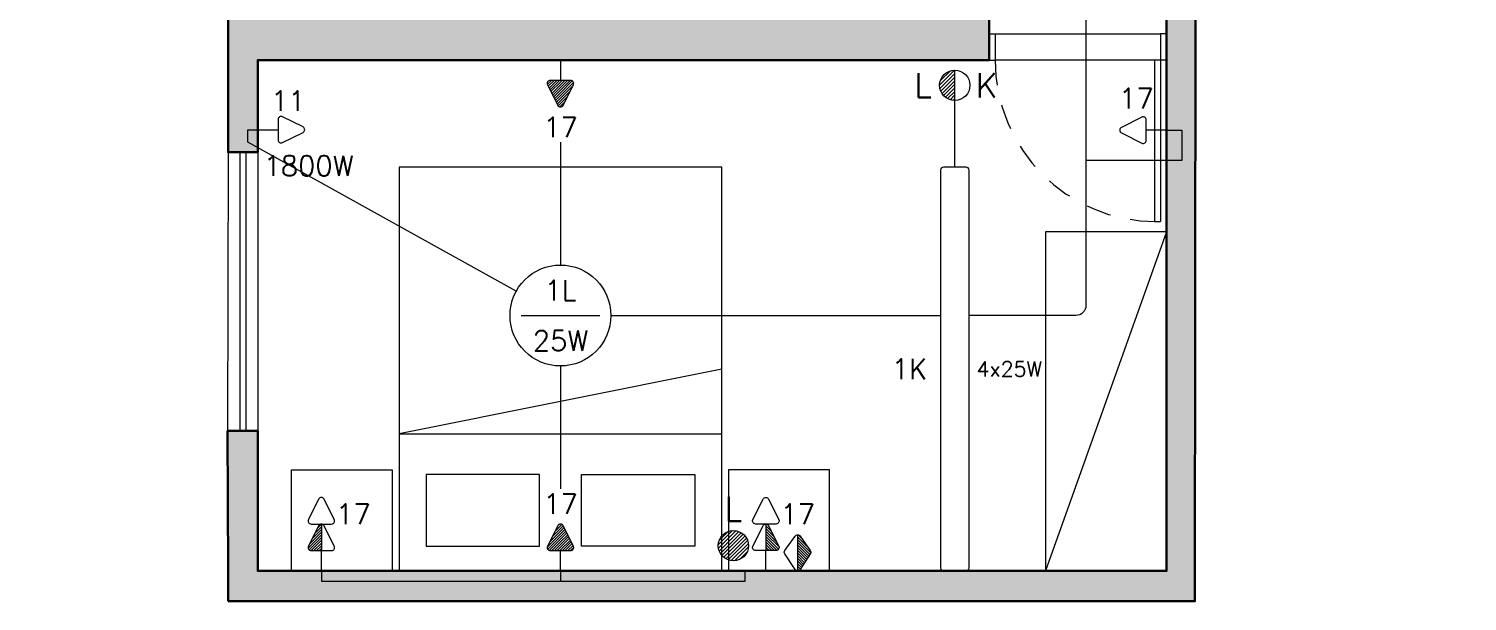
# Model space of a CAD drawing. Extents: x 0 to 175, y -16 to 63.
# Drawn here: x 24.24 to 31.37, y 13.54 to 16.37 of the extents above; entities that cross this region are included whole.
import ezdxf
from ezdxf.enums import TextEntityAlignment as Align

# ---------------------------------------------------------------- set-up
doc = ezdxf.new("R2010")
doc.units = 0
doc.header["$LTSCALE"] = 0.5
doc.header["$MEASUREMENT"] = 0
doc.linetypes.add('HIDDEN', pattern=[0.375, 0.25, -0.125])
doc.layers.get('0').update_dxf_attribs({"linetype": 'CONTINUOUS'})
doc.layers.add('ARQ - HATCH 01', color=172, linetype='CONTINUOUS', transparency=0.6)
for name, color, linetype, lineweight in [('ARQ - JAN01', 2, 'CONTINUOUS', 20), ('ARQ - PAR01', 172, 'CONTINUOUS', 30), ('ARQ - POR01', 20, 'CONTINUOUS', 20), ('ELE01 - ELETROD', 40, 'CONTINUOUS', 20), ('ELE01 - INTER', 100, 'CONTINUOUS', 15), ('ELE01 - INTER TXT', 100, 'CONTINUOUS', 9), ('ELE01 - LAMP', 50, 'CONTINUOUS', 20), ('ELE01 - LAMP TXT', 100, 'CONTINUOUS', 15), ('ELE01 - TOM 127V', 130, 'CONTINUOUS', 15), ('ELE01 - TOM 127V TXT', 130, 'CONTINUOUS', 15), ('ELE01 - TOM 220V', 242, 'CONTINUOUS', 15), ('ELE01 - TOM 220V TXT', 242, 'CONTINUOUS', 15), ('ELE01 - USB', 110, 'CONTINUOUS', 15)]:
    doc.layers.add(name, color=color, linetype=linetype, lineweight=lineweight)
for name, color, linetype, lineweight, transparency in [('ARQ - PISO', 121, 'CONTINUOUS', 9, 0.45), ('ARQ01', 144, 'CONTINUOUS', 9, 0.5), ('ELE01 - INTER HATCH', 100, 'CONTINUOUS', 15, 0.45)]:
    doc.layers.add(name, color=color, linetype=linetype, lineweight=lineweight, transparency=transparency)
doc.styles.add('ROMANS', font='romans.shx')
doc.styles.get("Standard").update_dxf_attribs({"font": 'romans.shx'})
pattern_1 = [(314.9999999999988, (0, 0), (0.006629126073624026, 0.00662912607362374), [])]

# ---------------------------------------------------------------- blocks, each defined once
blk = doc.blocks.new('*U310')
at = {"layer": 'ARQ - HATCH 01'}
h = blk.add_hatch(color=256, dxfattribs=at)
h.dxf.hatch_style = 1
h.paths.add_polyline_path([(2.531792526361556, 5.789666540174508), (2.400000000000005, 5.789798994974873), (2.400000000000005, 5.980000000000004), (2.200000000000017, 5.97999999999999), (2.200000000000017, 5.789999999999992), (2.102917818645934, 5.789999999999992), (2.102917818645934, 5.640000000000001), (2.531792526361556, 5.640000000000001)])
h.paths.add_polyline_path([(2.400000000000005, 7.129999999999981), (2.200000000000017, 7.129999999999981), (2.200000000000017, 6.779999999999995), (2.400000000000005, 6.779999999999995)])
h.paths.add_polyline_path([(12.15000000000001, 0.9882359776091931), (12.15000000000001, 5.780000000000001), (3.432092464206186, 5.789798994974873), (3.432092464206186, 5.639999999999986), (12.00000000000001, 5.639999999999986), (12.00000000000002, 1.13538374244466), (11.30673309611276, 1.13538374244466), (11.30673309611277, 0.9853837424446681), (12.00000000000001, 0.9882359776091931)])
h.paths.add_polyline_path([(9.470000000000013, 4.760000000000005), (8.539732668338658, 4.760000000000005), (8.539732668338644, 4.63000000000001), (9.240000000000009, 4.63000000000001), (9.240000000000009, 1.140000000000001), (8.940000000000012, 1.140000000000001), (8.940000000000012, 0.9882359776092082), (9.926251147672389, 0.9882359776092073), (9.92673309611277, 1.13538374244466), (9.470000000000013, 1.13538374244466)], flags=17)
h.paths.add_polyline_path([(7.700000000000016, 4.63000000000001), (7.739732668338653, 4.63000000000001), (7.739732668338654, 4.760000000000005), (7.570000000000022, 4.760000000000005), (7.570000000000022, 0.1499999999999915), (7.020000000000009, 0.1500000000000057), (7.020000000000024, 1.4210854715202e-14), (7.720000000000027, 1.332267629550188e-14), (7.720000000000027, 0.9882359776092065), (7.950000000000017, 0.9882359776092065), (7.950000000000017, 1.140000000000001), (7.700000000000017, 1.140000000000001)])
h.paths.add_polyline_path([(5.059999999999995, 1.270000000000011), (4.240139389066503, 1.269999999999997), (4.240139389066503, 1.072717872125835), (4.930000000000021, 1.072717872125836), (4.930000000000021, 0), (5.640000000000029, 0), (5.640000000000015, 0.1499999999999915), (5.060000000000016, 0.1499999999999915)])
h.paths.add_polyline_path([(0.2100000000000075, 5.640000000000001), (0.1300000000000092, 5.640000000000001), (0.1300000000000092, 6.97999999999999), (0.2199999999999984, 6.980000000000024), (0.2200000000000126, 7.129999999999995), (0, 7.129999999999995), (-4.440892098500626e-16, 1.072717872125836), (0.7100000000000075, 1.072717872125835), (0.7100000000000075, 1.269999999999996), (0.2100000000000075, 1.269999999999996)])
h.paths.add_polyline_path([(3.080000000000012, 1.269999999999996), (2.414314189844845, 1.269999999999996), (2.200000000000017, 1.269999999999996), (1.700000000000017, 1.269999999999996), (1.700000000000017, 1.072717872125835), (3.080000000000012, 1.074687612045253)])
h.paths.add_polyline_path([(5.060000000000016, 4.837696401779515), (4.935261200635324, 4.837696401779515), (4.935261200635324, 4.197696401779515), (5.060000000000016, 4.197696401779515)], flags=17)
for p, q in [((12.00000000000001, 3.968972824927718), (11.50000000000001, 3.968972824927718)), ((11.50000000000001, 3.968972824927718), (11.50000000000001, 3.468972824927718)), ((12.00000000000001, 3.435383742444657), (10.00000000000001, 3.435383742444657)), ((10.00000000000001, 3.435383742444657), (10.00000000000001, 1.835383742444662)), ((11.00000000000001, 3.435383742444657), (11.32168687705902, 1.835383742444662)), ((11.32168687705902, 1.835383742444662), (11.32168687705902, 3.435383742444657)), ((11.50000000000001, 3.468972824927718), (12.00000000000001, 3.468972824927718)), ((11.5231213772731, 3.301640774636738), (11.87736644582421, 3.301640774636738)), ((11.5231213772731, 2.739669978922521), (11.5231213772731, 3.301640774636738)), ((11.87736644582421, 3.301640774636738), (11.87736644582421, 2.739669978922521)), ((11.87736644582421, 2.739669978922521), (11.5231213772731, 2.739669978922521)), ((11.87736644582421, 2.531097505966798), (11.5231213772731, 2.531097505966798)), ((11.5231213772731, 2.531097505966798), (11.5231213772731, 1.969126710252581)), ((11.87736644582421, 1.969126710252581), (11.87736644582421, 2.531097505966798)), ((11.5231213772731, 1.969126710252581), (11.87736644582421, 1.969126710252581)), ((10.00000000000001, 1.835383742444662), (12.00000000000001, 1.835383742444662)), ((11.50000000000001, 1.801794659961601), (12.00000000000001, 1.801794659961601)), ((11.50000000000001, 1.301794659961601), (11.50000000000001, 1.801794659961601)), ((12.00000000000001, 1.301794659961601), (11.50000000000001, 1.301794659961601))]:
    blk.add_line(p, q)
for points in [[(10.32000000000001, 5.639999999999986), (12.00000000000001, 5.039999999999978)], [(10.32000000000001, 5.639999999999986), (10.32000000000001, 5.039999999999978), (12.00000000000001, 5.039999999999978)], [(11.30673309611277, 1.13538374244466), (11.30673309611277, 0.9853837424446681)]]:
    blk.add_lwpolyline(points)
at = {"layer": 'ARQ - JAN01'}
for p, q in [((9.92673309611277, 1.13538374244466), (11.30673309611277, 1.13538374244466)), ((9.926251147672389, 0.9882359776092073), (11.30673309611277, 0.9853837424446681))]:
    blk.add_line(p, q, dxfattribs=at)
for points in [[(9.92673309611277, 1.075383742444657), (11.30673309611277, 1.075383742444657)], [(9.92673309611277, 1.045383742444657), (11.30673309611277, 1.045383742444657)]]:
    blk.add_lwpolyline(points, dxfattribs=at)
at = {"layer": 'ARQ - PAR01'}
blk.add_lwpolyline([(12.15000000000001, 0.9882359776091931), (12.15000000000001, 5.780000000000001), (3.432092464206186, 5.789798994974873), (3.432092464206186, 5.639999999999986), (12.00000000000001, 5.639999999999986), (12.00000000000002, 1.13538374244466), (11.30673309611276, 1.13538374244466), (11.30673309611277, 0.9853837424446681), (12.00000000000001, 0.9882359776091931), (12.15000000000001, 0.9882359776091931)], dxfattribs=at)
blk.add_lwpolyline([(9.470000000000013, 4.760000000000005), (8.539732668338658, 4.760000000000005), (8.539732668338644, 4.63000000000001), (9.240000000000009, 4.63000000000001), (9.240000000000009, 1.140000000000001), (8.940000000000012, 1.140000000000001), (8.940000000000012, 0.9882359776092082), (9.926251147672389, 0.9882359776092073), (9.92673309611277, 1.13538374244466), (9.470000000000013, 1.13538374244466)], close=True, dxfattribs=at)
at = {"layer": 'ARQ - PISO'}
for p, q in [((9.340000000000003, 4.790000000000006), (9.340000000000003, 5.609999999999985)), ((9.469999999999999, 5.579999999999998), (9.469999999998876, 4.790000000000017))]:
    blk.add_line(p, q, dxfattribs=at)
at = {"layer": 'ARQ - POR01'}
for p, q in [((9.340000000000018, 5.639999999999986), (9.340000000000018, 5.609999999999985)), ((9.470000000000027, 5.639999999999986), (9.469999999999999, 5.579999999999998)), ((9.340000000000018, 5.609999999999985), (10.27, 5.609999999999985)), ((9.469999999999999, 5.579999999999998), (10.27, 5.579999999999998)), ((10.27, 5.579999999999998), (10.27, 5.609999999999985)), ((9.340000000000003, 4.760000000000005), (9.340000000000003, 4.790000000000006)), ((9.340000000000003, 4.790000000000006), (9.470000000000013, 4.790000000000006)), ((9.470000000000013, 4.760000000000005), (9.470000000000013, 4.790000000000006))]:
    blk.add_line(p, q, dxfattribs=at)
at = {"layer": 'ARQ - POR01', "linetype": 'HIDDEN', "lineweight": 9}
blk.add_arc((9.470000000000013, 5.590000000000018), 0.8000000000000007, 270, 0, dxfattribs=at)
blk = doc.blocks.new('*U30')
at = {"layer": 'ELE01 - LAMP'}
blk.add_line((-0.195, 0), (0.195, 0), dxfattribs=at)
blk.add_circle((0, 0), 0.25, dxfattribs=at)
at = {"layer": 'ELE01 - LAMP TXT', "style": 'ROMANS'}
for tag, height, p in [('X', 0.1, (0, 0.1250000000000004)), ('Y', 0.075, (0, -0.1250000000000004))]:
    blk.add_attdef(tag, text='', height=height, dxfattribs=at).set_placement(p, align=Align.MIDDLE)
blk = doc.blocks.new('*U160')
blk.add_lwpolyline([(-0.1225284997464458, -0.06414589803375025), (-0.223987480083949, -0.01341640786499859, -0.6180339887498951), (-0.223987480083949, 0.01341640786499888), (-0.1225284997464456, 0.0641458980337504, -0.5575365158350511), (-0.1008202958139463, 0.05072949016875163), (-0.1008202958139464, -0.05072949016875151, -0.5575365158350514)], format="xyb", close=True)
blk.add_lwpolyline([(0, 0), (-0.1008202958139464, 6.678685382510707e-17)])
blk = doc.blocks.new('*U161')
blk.add_lwpolyline([(0, 0), (-2.171873791922962e-15, -0.1008202958139464)])
blk.add_lwpolyline([(0.06414589803374769, -0.1225284997464471), (0.01341640786499392, -0.2239874800839492, -0.6180339887498951), (-0.01341640786500355, -0.2239874800839486), (-0.06414589803375295, -0.1225284997464443, -0.5575365158350511), (-0.05072949016875372, -0.1008202958139453), (0.05072949016874941, -0.1008202958139475, -0.5575365158350514)], format="xyb", close=True)
blk = doc.blocks.new('*U149')
at = {"lineweight": 9}
h = blk.add_hatch(dxfattribs=at)
h.set_pattern_fill('ANSI31', color=256, scale=0.075, angle=-90.00000000000124)
h.set_pattern_definition(pattern_1)
h.paths.add_polyline_path([(-5.004641653690577e-15, -0.2322792761513788, -0.2840790438404123), (-0.013416407864956, -0.2239874800839073), (-0.06414589803358542, -0.122528499746643, -0.5575365158350513), (-0.05072949016846345, -0.1008202958139453), (-2.17323519046193e-15, -0.1008202958139464)])
h = blk.add_hatch(dxfattribs=at)
h.set_pattern_fill('ANSI31', color=256, scale=0.075, angle=-90.00000000000124)
h.set_pattern_definition(pattern_1)
h.paths.add_polyline_path([(-5.002215476440282e-15, -0.2322792761513788, 0.2840790438404123), (0.01341640786494635, -0.2239874800839079), (0.06414589803358015, -0.1225284997466458, 0.5575365158350513), (0.0507294901684591, -0.1008202958139475), (-2.170809013211634e-15, -0.1008202958139464)])
blk.add_lwpolyline([(0, 0), (-2.171500466985953e-15, -0.1008202958139464)])
blk.add_lwpolyline([(0.06414589803374769, -0.1225284997464471), (0.01341640786499391, -0.2239874800839492, -0.6180339887498951), (-0.01341640786500355, -0.2239874800839486), (-0.06414589803375295, -0.1225284997464443, -0.5575365158350511), (-0.05072949016875373, -0.1008202958139453), (0.05072949016874941, -0.1008202958139475, -0.5575365158350514)], format="xyb", close=True)
blk = doc.blocks.new('*U175')
blk.add_lwpolyline([(0.06414589803374769, -0.1225284997464471), (0.0134164078649939, -0.2239874800839492, -0.6180339887498951), (-0.01341640786500356, -0.2239874800839486), (-0.06414589803375295, -0.1225284997464443, -0.5575365158350511), (-0.05072949016875372, -0.1008202958139452), (0.05072949016874942, -0.1008202958139475, -0.5575365158350514)], format="xyb", close=True)
blk = doc.blocks.new('*U141')
at = {"lineweight": 9}
h = blk.add_hatch(dxfattribs=at)
h.set_pattern_fill('ANSI31', color=256, scale=0.075, angle=-90.00000000000124)
h.set_pattern_definition(pattern_1)
h.paths.add_polyline_path([(-5.004641653690577e-15, -0.2322792761513788, -0.2840790438404123), (-0.013416407864956, -0.2239874800839073), (-0.06414589803358542, -0.122528499746643, -0.5575365158350513), (-0.05072949016846345, -0.1008202958139453), (-2.17323519046193e-15, -0.1008202958139464)])
blk.add_line((-5.003774291952589e-15, -0.2322792761513788), (-2.171500466985953e-15, -0.1008202958139464))
blk.add_lwpolyline([(0, 0), (-2.171500466985953e-15, -0.1008202958139464)])
blk.add_lwpolyline([(0.06414589803374769, -0.1225284997464471), (0.01341640786499391, -0.2239874800839492, -0.6180339887498951), (-0.01341640786500355, -0.2239874800839486), (-0.06414589803375295, -0.1225284997464443, -0.5575365158350511), (-0.05072949016875373, -0.1008202958139453), (0.05072949016874941, -0.1008202958139475, -0.5575365158350514)], format="xyb", close=True)
blk = doc.blocks.new('*U143')
at = {"lineweight": 9}
h = blk.add_hatch(dxfattribs=at)
h.set_pattern_fill('ANSI31', color=256, scale=0.075, angle=-90.00000000000124)
h.set_pattern_definition(pattern_1)
h.paths.add_polyline_path([(1.658754485715469e-05, -0.1035617694752366, 0.255275702427182), (-0.01260346151113277, -0.1104540964537289), (-0.06240844616386925, -0.1879783562366661, 0.3034931429489892), (-0.06210380192758543, -0.2046493699686827), (-0.0123154048197115, -0.2762527647689675, 0.2434273260919416), (-0.0001211261746385352, -0.2826889349987067)])
blk.add_line((1.658754485715629e-05, -0.1035617694752366), (-0.0001211261746385344, -0.2826889349987067))
blk.add_lwpolyline([(-0.0123154048197115, -0.2762527647689675), (-0.06210380192758543, -0.2046493699686827, -0.3034931429489892), (-0.06240844616386924, -0.1879783562366661), (-0.01260346151113277, -0.1104540964537289, -0.5407910739788462), (0.01250097758197251, -0.1102467225481017), (0.06407387580478936, -0.1876793795618716, -0.3124355339600099), (0.06376498970435227, -0.2047555396537473), (0.01217550393667282, -0.2764505372231994, -0.5175213435860188)], format="xyb", close=True)
blk = doc.blocks.new('*U307')
at = {"layer": 'ELE01 - INTER HATCH'}
h = blk.add_hatch(dxfattribs=at)
h.set_pattern_fill('ANSI31', color=256, scale=0.1)
h.set_pattern_definition([(45, (0.01028339507744036, 0.4284171004614556), (-0.008838834764831846, 0.008838834764831846), [])])
edge = h.paths.add_edge_path()
edge.add_arc((3.517282127874157, -9.595000000000017), 0.07499999999999929, 89.99999999999967, 180)
edge.add_arc((3.517282127874019, -9.595000000000036), 0.07499999999986207, 179.9999999999851, 270.0000000001055)
edge.add_line((3.517282127874157, -9.669999999999897), (3.517282127874157, -9.595000000000017))
edge.add_line((3.517282127874157, -9.595000000000017), (3.517282127874157, -9.520000000000017))
h = blk.add_hatch(dxfattribs=at)
h.set_pattern_fill('ANSI31', color=256, scale=0.1, angle=360)
h.set_pattern_definition([(44.99999999999999, (-0.05770753973827603, -0.1121567498455267), (-0.008838834764831842, 0.00883883476483185), [])])
h.paths.add_polyline_path([(2.494960982994128, -11.87500000000002, -1), (2.34496098299415, -11.87500000000002, -1)])
at = {"layer": 'ELE01 - INTER'}
blk.add_line((3.517282127874157, -9.670000000000012), (3.517282127874157, -9.520000000000014), dxfattribs=at)
for centre, radius in [((3.517282127874157, -9.595000000000013), 0.07500000000000001), ((2.419960982994196, -11.87500000000002), 0.075)]:
    blk.add_circle(centre, radius, dxfattribs=at)
at = {"layer": 'ELE01 - LAMP'}
blk.add_lwpolyline([(3.587992805992807, -11.98500000000002), (3.587992805992811, -10.01500000000002, 0.4142135623730955), (3.572992805992811, -10.00000000000002), (3.461571449755502, -10.00000000000002, 0.4142135623730955), (3.446571449755502, -10.01500000000002), (3.446571449755505, -11.98500000000002, 0.4142135623730945), (3.461571449755505, -12.00000000000002), (3.572992805992807, -12.00000000000002, 0.4142135623730945)], format="xyb", close=True, dxfattribs=at)
at = {"layer": 'ARQ01', "rotation": 270}
blk.add_blockref('*U310', (-1.072717872125835, 0), dxfattribs=at)
at = {"layer": 'ELE01 - LAMP'}
ref = blk.add_blockref('*U30', (1.562665870318824, -10.73500000000002), dxfattribs=at)
ref.add_attrib('Y', '25W', dxfattribs={"layer": 'ELE01 - LAMP TXT', "height": 0.1, "style": 'ROMANS'}).set_placement((1.562665870318824, -10.86000000000002), align=Align.MIDDLE)
ref.add_attrib('X', '1L', dxfattribs={"layer": 'ELE01 - LAMP TXT', "height": 0.1, "style": 'ROMANS'}).set_placement((1.562665870318824, -10.61000000000002), align=Align.MIDDLE)
at = {"layer": 'ELE01 - TOM 127V', "xscale": -1}
for name, p, rotation in [('*U149', (1.562110683050745, -9.470000925350227), 0.1909936180609151), ('*U160', (4.567282127874149, -9.816947366271654), 180), ('*U175', (0.3775060125589933, -11.86854055698747), 180), ('*U141', (0.3775060125589365, -11.99999953732491), 180), ('*U149', (1.562665870318821, -12.00000000000002), 180)]:
    blk.add_blockref(name, p, dxfattribs=dict(at, rotation=rotation))
at = {"layer": 'ELE01 - TOM 127V', "rotation": 180}
for name, p in [('*U175', (2.580690473162888, -11.86854009431235)), ('*U141', (2.580690473162945, -11.99999907464979))]:
    blk.add_blockref(name, p, dxfattribs=at)
at = {"layer": 'ELE01 - TOM 220V', "xscale": -1, "rotation": 89.99999999999905}
blk.add_blockref('*U161', (0.06266587031882409, -9.814640355845913), dxfattribs=at)
at = {"layer": 'ELE01 - USB', "rotation": 180.0880984559787}
blk.add_blockref('*U143', (2.73906811278985, -12.10356048120656), dxfattribs=at)
at = {"layer": 'ELE01 - INTER TXT', "char_height": 0.12, "attachment_point": 5}
for s, insert in [('L', (3.359743239261977, -9.595000000000008)), ('K', (3.674821016486337, -9.595000000000008)), ('L', (2.419960982993741, -11.6930897605041))]:
    blk.add_mtext_dynamic_manual_height_columns(s, width=0.048591202407124, gutter_width=12.5, heights=[0], dxfattribs=dict(at, insert=insert))
at = {"layer": 'ELE01 - LAMP TXT', "attachment_point": 5, "style": 'ROMANS'}
for s, insert, char_height in [('1K', (3.292282127874147, -11.00000000000002), 0.1), ('4x25W', (3.787992805992817, -10.99999999999997), 0.075)]:
    blk.add_mtext_dynamic_manual_height_columns(s, width=0.048591202407124, gutter_width=12.5, heights=[0], dxfattribs=dict(at, insert=insert, char_height=char_height))
at = {"layer": 'ELE01 - TOM 127V TXT', "char_height": 0.1, "attachment_point": 5}
for insert in [(4.417198156048769, -9.659752061945646), (1.563049836624569, -9.802279276151403), (1.563049836624569, -11.66772072384864), (0.5359540798917735, -11.71826460200921), (2.738754574189925, -11.7182641393341)]:
    blk.add_mtext_dynamic_manual_height_columns('17', width=0.048591202407124, gutter_width=12.5, heights=[0], dxfattribs=dict(at, insert=insert))
at = {"layer": 'ELE01 - TOM 220V TXT', "char_height": 0.1, "attachment_point": 5}
for s, insert in [('11', (0.2129418252970794, -9.671465620279779)), ('1800W', (0.3137299335684673, -9.993533807082262))]:
    blk.add_mtext_dynamic_manual_height_columns(s, width=0.048591202407124, gutter_width=12.5, heights=[0], dxfattribs=dict(at, insert=insert))

msp = doc.modelspace()

# ---------------------------------------------------------------- linework, layer by layer
at = {"layer": 'ELE01 - ELETROD'}
msp.add_lwpolyline([(29.47901830081469, 17.54821351566658), (29.4800071668392, 15.00086352568346, -0.4143272663335743), (29.43000717060657, 14.95084411598409), (28.90073726219343, 14.95084411598409)], format="xyb", dxfattribs=at)
for points in [[(28.83002658407478, 15.68584411598409), (28.83002658407478, 16.01584411598409)], [(26.65670396447321, 15.07195368290801), (25.32520749466764, 15.80927544762558), (25.32541032651945, 15.87120376013819), (25.37541032651944, 15.87120376013819)], [(29.88002658407477, 15.86889674971245), (29.95516910883116, 15.86889674971245), (29.95516910883117, 15.71889674971245), (29.47967020153534, 15.71889674971245)], [(26.87485513925136, 15.80856154404995), (26.87485513925136, 15.20084349951752)], [(27.12541032651944, 14.95084411598409), (28.75931590595611, 14.95084411598409)], [(26.87541032651944, 14.70084411598409), (26.87541032651944, 14.09312009635271)], [(25.69025046875955, 13.68584411598408), (25.69025046875955, 13.63584411598407), (27.79041297893306, 13.63584411598407), (27.79041297893306, 13.68584411598408)], [(26.87541032651944, 13.68584411598409), (26.87541032651944, 13.63584411598407)]]:
    msp.add_lwpolyline(points, dxfattribs=at)

# ---------------------------------------------------------------- block references
msp.add_blockref('*U307', (25.31274445620062, 25.6858441159841))

doc.saveas('drawing.dxf')
